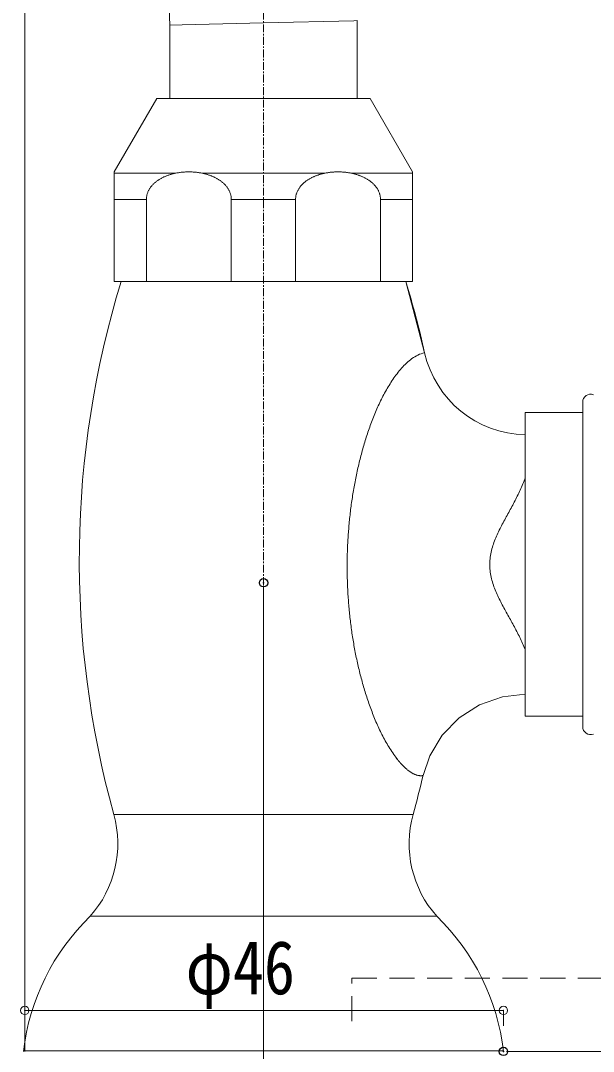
# Model space of a CAD drawing. Units: millimetres, scale not verified. Extents: x -354 to 426, y -525 to 245.
# Drawn here: x -174.1 to -119.4, y -101.2 to -2.8 of the extents above; entities that cross this region are included whole.
import ezdxf
from ezdxf.enums import TextEntityAlignment as Align

# ---------------------------------------------------------------- set-up
doc = ezdxf.new("R2010")
doc.units = ezdxf.units.MM
doc.header["$LTSCALE"] = 2
doc.header["$PDMODE"] = 32
doc.header["$PDSIZE"] = 0.8
for name, pattern in [('DASHED1', [1.8, 1.2, -0.6]), ('USER3', [0.6, 0.375, -0.075, 0.075, -0.075]), ('USER5', [30.01, 24, -3, 0.01, -3])]:
    doc.linetypes.add(name, pattern=pattern)
for name, color, linetype, lineweight in [('0-0_0', 7, 'Continuous', 18), ('0-C_ﾍｼｲ�1', 1, 'USER5', 18), ('1-4_02___PRT_ALL_AXES', 7, 'Continuous', 18)]:
    doc.layers.add(name, color=color, linetype=linetype, lineweight=lineweight)
doc.layers.add('0-7_DEFPOINTS', color=7, linetype='Continuous')
doc.styles.add('ＭＳ ゴシック', font='')
doc.styles.get('ＭＳ ゴシック').set_extended_font_data('MS Gothic')

# ---------------------------------------------------------------- blocks, each defined once
blk = doc.blocks.new('D53')
at = {"layer": '0-0_0', "color": 3}
blk.add_line((965.805, 207.32), (965.805, 137.574), dxfattribs=at)
at = {"layer": '0-7_DEFPOINTS'}
blk.add_point((965.805, 207.62), dxfattribs=at)
blk = doc.blocks.new('D51')
at = {"layer": '0-0_0', "color": 3}
blk.add_line((942.996, 162.869), (942.996, 469.962), dxfattribs=at)
blk = doc.blocks.new('D110')
at = {"layer": '0-0_0', "color": 3}
blk.add_line((989.019, 162.869), (1193.209, 162.869), dxfattribs=at)
at = {"layer": '0-7_DEFPOINTS'}
blk.add_point((988.719, 162.869), dxfattribs=at)

msp = doc.modelspace()

# ---------------------------------------------------------------- linework, layer by layer
at = {"layer": '0-0_0', "color": 1, "linetype": 'USER3'}
msp.add_line((-150.869, 1.643), (-150.869, -166.479), dxfattribs=at)
at = {"layer": '0-0_0'}
for p, q in [((-141.919, -10.226), (-141.919, -2.798)), ((-159.819, -10.226), (-159.819, -3.22)), ((-161.069, -10.226), (-165.119, -17.241)), ((-161.069, -10.226), (-140.669, -10.226)), ((-140.669, -10.226), (-136.619, -17.241)), ((-165.119, -27.726), (-165.119, -17.241)), ((-165.119, -17.38), (-159.304, -17.38)), ((-156.683, -17.38), (-145.054, -17.38)), ((-142.433, -17.38), (-136.619, -17.38)), ((-136.619, -27.726), (-136.619, -17.241)), ((-165.119, -19.88), (-162.05, -19.88)), ((-162.05, -19.88), (-162.05, -27.726)), ((-153.938, -19.88), (-153.938, -27.726)), ((-153.938, -19.88), (-147.8, -19.88)), ((-147.8, -19.88), (-147.8, -27.726)), ((-139.688, -19.88), (-139.688, -27.726)), ((-139.688, -19.88), (-136.619, -19.88)), ((-165.119, -27.726), (-136.619, -27.726)), ((-137.269, -27.726), (-135.47, -34.51)), ((-135.679, -74.895), (-135.622, -74.868)), ((-165.166, -78.599), (-136.572, -78.599)), ((-167.424, -88.333), (-134.313, -88.333)), ((-127.944, -101.179), (-173.793, -101.179))]:
    msp.add_line(p, q, dxfattribs=at)
at = {"layer": '0-0_0', "color": 4, "lineweight": 9}
for p, q in [((-173.667, -97.32), (-127.944, -97.32)), ((-173.667, -97.32), (-173.667, -98.778)), ((-127.944, -97.32), (-127.944, -98.778))]:
    msp.add_line(p, q, dxfattribs=at)
at = {"layer": '0-0_0'}
for points in [[(-159.819, -3.22), (-158.62, -3.192), (-150.869, -3.009), (-142.224, -2.805), (-141.919, -2.798)], [(-160.764, -17.93), (-160.709, -17.899), (-160.655, -17.868), (-160.6, -17.838), (-160.544, -17.809), (-160.488, -17.781), (-160.432, -17.753), (-160.375, -17.727), (-160.318, -17.701), (-160.26, -17.676), (-160.202, -17.652), (-160.144, -17.629), (-160.085, -17.606), (-160.027, -17.584), (-159.968, -17.563), (-159.908, -17.543), (-159.849, -17.523), (-159.789, -17.505), (-159.729, -17.487), (-159.669, -17.469), (-159.609, -17.453), (-159.548, -17.437), (-159.487, -17.421), (-159.427, -17.407), (-159.366, -17.393), (-159.304, -17.38)], [(-156.683, -17.38), (-156.764, -17.363), (-156.845, -17.348), (-156.926, -17.333), (-157.007, -17.32), (-157.089, -17.307), (-157.171, -17.296), (-157.253, -17.285), (-157.335, -17.276), (-157.417, -17.268), (-157.499, -17.261), (-157.581, -17.255), (-157.664, -17.25), (-157.746, -17.246), (-157.829, -17.243), (-157.911, -17.241), (-157.994, -17.241), (-158.076, -17.241), (-158.159, -17.243), (-158.241, -17.246), (-158.324, -17.25), (-158.406, -17.255), (-158.489, -17.261), (-158.571, -17.268), (-158.653, -17.276), (-158.735, -17.285), (-158.817, -17.296), (-158.899, -17.307), (-158.98, -17.32), (-159.062, -17.333), (-159.143, -17.348), (-159.224, -17.363), (-159.304, -17.38)], [(-156.683, -17.38), (-156.622, -17.393), (-156.561, -17.407), (-156.5, -17.421), (-156.44, -17.437), (-156.379, -17.453), (-156.319, -17.469), (-156.259, -17.487), (-156.199, -17.505), (-156.139, -17.523), (-156.079, -17.543), (-156.02, -17.563), (-155.961, -17.584), (-155.902, -17.606), (-155.844, -17.629), (-155.786, -17.652), (-155.728, -17.676), (-155.67, -17.701), (-155.613, -17.727), (-155.556, -17.753), (-155.5, -17.781), (-155.444, -17.809), (-155.388, -17.838), (-155.333, -17.868), (-155.278, -17.899), (-155.224, -17.93), (-155.171, -17.963), (-155.118, -17.997), (-155.065, -18.031), (-155.014, -18.066), (-154.963, -18.103), (-154.912, -18.14), (-154.863, -18.178), (-154.814, -18.217), (-154.766, -18.257), (-154.718, -18.298), (-154.672, -18.34), (-154.627, -18.383), (-154.582, -18.428), (-154.539, -18.473)], [(-146.514, -17.93), (-146.459, -17.899), (-146.405, -17.868), (-146.35, -17.838), (-146.294, -17.809), (-146.238, -17.781), (-146.182, -17.753), (-146.125, -17.727), (-146.068, -17.701), (-146.01, -17.676), (-145.952, -17.652), (-145.894, -17.629), (-145.835, -17.606), (-145.777, -17.584), (-145.718, -17.563), (-145.658, -17.543), (-145.599, -17.523), (-145.539, -17.505), (-145.479, -17.487), (-145.419, -17.469), (-145.359, -17.453), (-145.298, -17.437), (-145.237, -17.421), (-145.177, -17.407), (-145.116, -17.393), (-145.054, -17.38)], [(-142.433, -17.38), (-142.514, -17.363), (-142.595, -17.348), (-142.676, -17.333), (-142.757, -17.32), (-142.839, -17.307), (-142.921, -17.296), (-143.003, -17.285), (-143.085, -17.276), (-143.167, -17.268), (-143.249, -17.261), (-143.331, -17.255), (-143.414, -17.25), (-143.496, -17.246), (-143.579, -17.243), (-143.661, -17.241), (-143.744, -17.241), (-143.826, -17.241), (-143.909, -17.243), (-143.991, -17.246), (-144.074, -17.25), (-144.156, -17.255), (-144.239, -17.261), (-144.321, -17.268), (-144.403, -17.276), (-144.485, -17.285), (-144.567, -17.296), (-144.649, -17.307), (-144.73, -17.32), (-144.812, -17.333), (-144.893, -17.348), (-144.974, -17.363), (-145.054, -17.38)], [(-142.433, -17.38), (-142.372, -17.393), (-142.311, -17.407), (-142.25, -17.421), (-142.19, -17.437), (-142.129, -17.453), (-142.069, -17.469), (-142.009, -17.487), (-141.949, -17.505), (-141.889, -17.523), (-141.829, -17.543), (-141.77, -17.563), (-141.711, -17.584), (-141.652, -17.606), (-141.594, -17.629), (-141.536, -17.652), (-141.478, -17.676), (-141.42, -17.701), (-141.363, -17.727), (-141.306, -17.753), (-141.25, -17.781), (-141.194, -17.809), (-141.138, -17.838), (-141.083, -17.868), (-141.028, -17.899), (-140.974, -17.93), (-140.921, -17.963), (-140.868, -17.997), (-140.815, -18.031), (-140.764, -18.066), (-140.713, -18.103), (-140.662, -18.14), (-140.613, -18.178), (-140.564, -18.217), (-140.516, -18.257), (-140.468, -18.298), (-140.422, -18.34), (-140.377, -18.383), (-140.332, -18.428), (-140.289, -18.473)], [(-162.05, -19.88), (-162.049, -19.817), (-162.046, -19.754), (-162.04, -19.692), (-162.033, -19.63), (-162.023, -19.568), (-162.011, -19.506), (-161.997, -19.445), (-161.981, -19.384), (-161.963, -19.324), (-161.943, -19.264), (-161.922, -19.205), (-161.898, -19.147), (-161.873, -19.09), (-161.845, -19.033), (-161.817, -18.978), (-161.786, -18.923), (-161.754, -18.869), (-161.721, -18.816), (-161.686, -18.764), (-161.649, -18.713), (-161.612, -18.663), (-161.573, -18.614), (-161.533, -18.566), (-161.491, -18.519), (-161.449, -18.473), (-161.405, -18.428), (-161.361, -18.383), (-161.316, -18.34), (-161.269, -18.298), (-161.222, -18.257), (-161.174, -18.217), (-161.125, -18.178), (-161.075, -18.14), (-161.025, -18.103), (-160.974, -18.066), (-160.922, -18.031), (-160.87, -17.997), (-160.817, -17.963), (-160.764, -17.93)], [(-154.539, -18.473), (-154.496, -18.519), (-154.455, -18.566), (-154.415, -18.614), (-154.376, -18.663), (-154.338, -18.713), (-154.302, -18.764), (-154.267, -18.816), (-154.234, -18.869), (-154.202, -18.923), (-154.171, -18.978), (-154.142, -19.033), (-154.115, -19.09), (-154.09, -19.147), (-154.066, -19.205), (-154.044, -19.264), (-154.024, -19.324), (-154.006, -19.384), (-153.991, -19.445), (-153.977, -19.506), (-153.965, -19.568), (-153.955, -19.63), (-153.947, -19.692), (-153.942, -19.754), (-153.939, -19.817), (-153.938, -19.88)], [(-147.8, -19.88), (-147.799, -19.817), (-147.796, -19.754), (-147.79, -19.692), (-147.783, -19.63), (-147.773, -19.568), (-147.761, -19.506), (-147.747, -19.445), (-147.731, -19.384), (-147.713, -19.324), (-147.693, -19.264), (-147.672, -19.205), (-147.648, -19.147), (-147.623, -19.09), (-147.595, -19.033), (-147.567, -18.978), (-147.536, -18.923), (-147.504, -18.869), (-147.471, -18.816), (-147.436, -18.764), (-147.399, -18.713), (-147.362, -18.663), (-147.323, -18.614), (-147.283, -18.566), (-147.241, -18.519), (-147.199, -18.473), (-147.155, -18.428), (-147.111, -18.383), (-147.066, -18.34), (-147.019, -18.298), (-146.972, -18.257), (-146.924, -18.217), (-146.875, -18.178), (-146.825, -18.14), (-146.775, -18.103), (-146.724, -18.066), (-146.672, -18.031), (-146.62, -17.997), (-146.567, -17.963), (-146.514, -17.93)], [(-140.289, -18.473), (-140.246, -18.519), (-140.205, -18.566), (-140.165, -18.614), (-140.126, -18.663), (-140.088, -18.713), (-140.052, -18.764), (-140.017, -18.816), (-139.984, -18.869), (-139.952, -18.923), (-139.921, -18.978), (-139.892, -19.033), (-139.865, -19.09), (-139.84, -19.147), (-139.816, -19.205), (-139.794, -19.264), (-139.774, -19.324), (-139.756, -19.384), (-139.741, -19.445), (-139.727, -19.506), (-139.715, -19.568), (-139.705, -19.63), (-139.697, -19.692), (-139.692, -19.754), (-139.689, -19.817), (-139.688, -19.88)], [(-135.47, -34.51), (-135.633, -34.555), (-135.794, -34.605), (-135.953, -34.664), (-136.108, -34.732), (-136.259, -34.807), (-136.406, -34.89), (-136.549, -34.98), (-136.689, -35.075), (-136.824, -35.176), (-136.956, -35.282), (-137.084, -35.393), (-137.21, -35.507), (-137.332, -35.624), (-137.451, -35.744), (-137.567, -35.866), (-137.681, -35.991), (-137.792, -36.119), (-137.901, -36.248), (-138.007, -36.38), (-138.11, -36.513), (-138.212, -36.649), (-138.311, -36.786), (-138.408, -36.924), (-138.504, -37.063), (-138.597, -37.204), (-138.69, -37.346), (-138.78, -37.488), (-138.87, -37.632), (-138.958, -37.776), (-139.044, -37.921), (-139.129, -38.068), (-139.212, -38.215), (-139.294, -38.362), (-139.375, -38.511), (-139.453, -38.66), (-139.531, -38.811), (-139.607, -38.962), (-139.682, -39.113), (-139.755, -39.265)], [(-139.755, -39.265), (-139.827, -39.418), (-139.898, -39.572), (-139.968, -39.726), (-140.036, -39.88), (-140.103, -40.035), (-140.169, -40.191), (-140.235, -40.347), (-140.298, -40.503), (-140.361, -40.66), (-140.423, -40.817), (-140.484, -40.975), (-140.544, -41.133), (-140.603, -41.291), (-140.661, -41.45), (-140.719, -41.609), (-140.775, -41.768), (-140.83, -41.928), (-140.885, -42.088), (-140.939, -42.248), (-140.991, -42.409), (-141.043, -42.57), (-141.094, -42.731), (-141.145, -42.893), (-141.194, -43.054), (-141.243, -43.216), (-141.291, -43.378), (-141.338, -43.541), (-141.384, -43.703), (-141.429, -43.866), (-141.474, -44.029), (-141.518, -44.192), (-141.562, -44.356), (-141.604, -44.519), (-141.646, -44.683), (-141.687, -44.847), (-141.727, -45.011), (-141.767, -45.176), (-141.805, -45.34), (-141.843, -45.505)], [(-141.843, -45.505), (-141.881, -45.67), (-141.917, -45.835), (-141.953, -46), (-141.988, -46.165), (-142.022, -46.331), (-142.056, -46.496), (-142.089, -46.662), (-142.121, -46.828), (-142.153, -46.994), (-142.183, -47.16), (-142.213, -47.326), (-142.242, -47.493), (-142.271, -47.66), (-142.299, -47.826), (-142.326, -47.993), (-142.353, -48.16), (-142.378, -48.327), (-142.403, -48.494), (-142.428, -48.661), (-142.452, -48.829), (-142.475, -48.996), (-142.497, -49.164), (-142.519, -49.331), (-142.54, -49.499), (-142.56, -49.667), (-142.58, -49.835), (-142.599, -50.003), (-142.618, -50.171), (-142.636, -50.339), (-142.653, -50.507), (-142.669, -50.675), (-142.685, -50.843), (-142.701, -51.012), (-142.715, -51.18), (-142.729, -51.348), (-142.743, -51.517), (-142.755, -51.685), (-142.767, -51.854), (-142.779, -52.023)], [(-125.862, -46.448), (-125.915, -46.598), (-125.971, -46.748), (-126.029, -46.897), (-126.089, -47.045), (-126.15, -47.193), (-126.213, -47.34), (-126.278, -47.486), (-126.344, -47.632), (-126.411, -47.777), (-126.48, -47.922), (-126.55, -48.066), (-126.62, -48.209), (-126.692, -48.352), (-126.765, -48.495), (-126.838, -48.637), (-126.912, -48.778), (-126.987, -48.92), (-127.062, -49.061), (-127.137, -49.202), (-127.213, -49.342), (-127.29, -49.483), (-127.366, -49.623), (-127.443, -49.763), (-127.519, -49.903), (-127.596, -50.043), (-127.673, -50.184), (-127.749, -50.324), (-127.825, -50.464), (-127.901, -50.605), (-127.977, -50.746), (-128.051, -50.887), (-128.125, -51.029), (-128.199, -51.171), (-128.271, -51.314), (-128.342, -51.457), (-128.412, -51.601), (-128.48, -51.745), (-128.547, -51.89), (-128.611, -52.036)], [(-142.779, -52.023), (-142.79, -52.191), (-142.8, -52.36), (-142.809, -52.529), (-142.818, -52.698), (-142.826, -52.866), (-142.834, -53.035), (-142.841, -53.204), (-142.847, -53.373), (-142.853, -53.542), (-142.858, -53.711), (-142.862, -53.88), (-142.866, -54.049), (-142.869, -54.218), (-142.871, -54.387), (-142.873, -54.556), (-142.874, -54.725), (-142.874, -54.894), (-142.874, -55.063), (-142.873, -55.232), (-142.872, -55.401), (-142.87, -55.57), (-142.867, -55.739), (-142.863, -55.908), (-142.859, -56.077), (-142.855, -56.246), (-142.849, -56.415), (-142.843, -56.583), (-142.837, -56.752), (-142.829, -56.921), (-142.821, -57.09), (-142.813, -57.259), (-142.803, -57.428), (-142.794, -57.596), (-142.783, -57.765), (-142.772, -57.934), (-142.76, -58.102), (-142.747, -58.271), (-142.734, -58.439), (-142.72, -58.608)], [(-128.611, -52.036), (-128.674, -52.183), (-128.735, -52.331), (-128.794, -52.48), (-128.85, -52.63), (-128.903, -52.781), (-128.953, -52.933), (-129, -53.086), (-129.044, -53.24), (-129.084, -53.395), (-129.119, -53.55), (-129.151, -53.707), (-129.178, -53.865), (-129.202, -54.024), (-129.22, -54.183), (-129.234, -54.342), (-129.244, -54.502), (-129.249, -54.662), (-129.248, -54.822), (-129.244, -54.982), (-129.234, -55.142), (-129.22, -55.301), (-129.201, -55.46), (-129.178, -55.619), (-129.151, -55.777), (-129.119, -55.933), (-129.083, -56.089), (-129.043, -56.244), (-129, -56.398), (-128.953, -56.551), (-128.903, -56.703), (-128.85, -56.854), (-128.794, -57.004), (-128.736, -57.153), (-128.675, -57.301), (-128.612, -57.448), (-128.548, -57.594), (-128.481, -57.739), (-128.412, -57.884), (-128.343, -58.028)], [(-128.343, -58.028), (-128.271, -58.171), (-128.199, -58.313), (-128.126, -58.455), (-128.051, -58.597), (-127.976, -58.738), (-127.901, -58.879), (-127.824, -59.019), (-127.748, -59.159), (-127.671, -59.299), (-127.593, -59.439), (-127.516, -59.579), (-127.438, -59.718), (-127.361, -59.858), (-127.283, -59.998), (-127.205, -60.138), (-127.128, -60.277), (-127.051, -60.417), (-126.974, -60.558), (-126.898, -60.698), (-126.822, -60.839), (-126.747, -60.98), (-126.673, -61.122), (-126.599, -61.263), (-126.526, -61.406), (-126.454, -61.549), (-126.383, -61.692), (-126.313, -61.836), (-126.244, -61.98), (-126.177, -62.125), (-126.111, -62.271), (-126.047, -62.417), (-125.985, -62.564), (-125.924, -62.712), (-125.865, -62.861)], [(-142.72, -58.608), (-142.706, -58.776), (-142.691, -58.944), (-142.675, -59.113), (-142.659, -59.281), (-142.642, -59.449), (-142.624, -59.617), (-142.606, -59.785), (-142.587, -59.953), (-142.567, -60.121), (-142.547, -60.289), (-142.526, -60.457), (-142.505, -60.624), (-142.482, -60.792), (-142.459, -60.959), (-142.436, -61.127), (-142.412, -61.294), (-142.387, -61.461), (-142.361, -61.628), (-142.335, -61.795), (-142.307, -61.962), (-142.28, -62.129), (-142.251, -62.295), (-142.222, -62.462), (-142.192, -62.628), (-142.162, -62.794), (-142.13, -62.96), (-142.098, -63.126), (-142.065, -63.292), (-142.032, -63.458), (-141.998, -63.623), (-141.963, -63.789), (-141.927, -63.954), (-141.89, -64.119), (-141.853, -64.284), (-141.815, -64.448), (-141.777, -64.613), (-141.737, -64.777), (-141.697, -64.942), (-141.656, -65.106)], [(-141.656, -65.106), (-141.615, -65.269), (-141.572, -65.433), (-141.529, -65.596), (-141.485, -65.76), (-141.441, -65.923), (-141.395, -66.085), (-141.349, -66.248), (-141.302, -66.41), (-141.254, -66.573), (-141.206, -66.734), (-141.157, -66.896), (-141.107, -67.058), (-141.056, -67.219), (-141.004, -67.38), (-140.951, -67.54), (-140.898, -67.701), (-140.844, -67.861), (-140.788, -68.02), (-140.732, -68.18), (-140.675, -68.339), (-140.618, -68.498), (-140.559, -68.657), (-140.499, -68.815), (-140.438, -68.973), (-140.377, -69.13), (-140.314, -69.287), (-140.25, -69.444), (-140.186, -69.6), (-140.12, -69.756), (-140.053, -69.911), (-139.985, -70.066), (-139.915, -70.22), (-139.845, -70.374), (-139.773, -70.527), (-139.699, -70.679), (-139.625, -70.831), (-139.549, -70.982), (-139.471, -71.132), (-139.393, -71.282)], [(-135.623, -74.87), (-134.99, -73.002), (-133.8, -71.022), (-132.183, -69.364), (-130.228, -68.122), (-128.045, -67.364), (-125.878, -67.126)], [(-125.873, -67.125), (-125.873, -67.125), (-125.873, -67.125), (-125.873, -67.125), (-125.873, -67.125), (-125.874, -67.125), (-125.874, -67.125), (-125.874, -67.125), (-125.874, -67.125), (-125.874, -67.125), (-125.874, -67.125), (-125.874, -67.126), (-125.875, -67.126), (-125.875, -67.126), (-125.875, -67.126), (-125.875, -67.126), (-125.875, -67.126), (-125.875, -67.126), (-125.876, -67.126), (-125.876, -67.126), (-125.876, -67.126), (-125.876, -67.126), (-125.876, -67.126), (-125.876, -67.126), (-125.876, -67.126), (-125.877, -67.126), (-125.877, -67.126), (-125.877, -67.126), (-125.877, -67.126), (-125.877, -67.126), (-125.877, -67.126), (-125.878, -67.126), (-125.878, -67.126)], [(-139.393, -71.282), (-139.312, -71.43), (-139.231, -71.578), (-139.147, -71.725), (-139.063, -71.872), (-138.977, -72.017), (-138.889, -72.162), (-138.8, -72.305), (-138.709, -72.448), (-138.617, -72.59), (-138.523, -72.73), (-138.427, -72.87), (-138.329, -73.007), (-138.229, -73.144), (-138.127, -73.278)], [(-138.09, -73.325), (-138.077, -73.342), (-138.064, -73.358), (-138.051, -73.375), (-138.037, -73.391), (-138.024, -73.408), (-138.011, -73.424), (-137.998, -73.44), (-137.984, -73.457), (-137.971, -73.473), (-137.957, -73.489), (-137.944, -73.505), (-137.93, -73.522), (-137.917, -73.538), (-137.903, -73.554), (-137.889, -73.57), (-137.876, -73.586), (-137.862, -73.602), (-137.848, -73.618), (-137.834, -73.634), (-137.82, -73.65), (-137.806, -73.666), (-137.792, -73.682), (-137.778, -73.697), (-137.764, -73.713), (-137.75, -73.729), (-137.736, -73.744), (-137.722, -73.76), (-137.707, -73.776), (-137.693, -73.791), (-137.679, -73.807), (-137.664, -73.822), (-137.65, -73.838)], [(-137.627, -73.862), (-137.587, -73.903), (-137.548, -73.944), (-137.507, -73.985), (-137.467, -74.025), (-137.426, -74.065), (-137.385, -74.105), (-137.343, -74.144), (-137.301, -74.182), (-137.259, -74.22), (-137.216, -74.258), (-137.172, -74.295), (-137.128, -74.332), (-137.084, -74.367), (-137.038, -74.403), (-136.993, -74.437), (-136.947, -74.471), (-136.9, -74.504), (-136.853, -74.536), (-136.805, -74.568), (-136.756, -74.599), (-136.707, -74.628), (-136.657, -74.657), (-136.607, -74.685), (-136.556, -74.711), (-136.504, -74.737), (-136.452, -74.761), (-136.4, -74.783), (-136.346, -74.804), (-136.293, -74.824), (-136.238, -74.841), (-136.184, -74.857), (-136.128, -74.871), (-136.115, -74.875), (-136.101, -74.878), (-136.087, -74.881), (-136.073, -74.883), (-136.059, -74.886), (-136.045, -74.888), (-136.031, -74.891)], [(-136.031, -74.891), (-136.017, -74.893), (-136.003, -74.895), (-135.989, -74.897), (-135.975, -74.899), (-135.961, -74.901), (-135.947, -74.902), (-135.933, -74.903), (-135.919, -74.905), (-135.905, -74.906), (-135.891, -74.907), (-135.876, -74.907), (-135.862, -74.908), (-135.848, -74.908), (-135.834, -74.909), (-135.82, -74.909), (-135.805, -74.909), (-135.791, -74.908), (-135.777, -74.908), (-135.763, -74.907), (-135.749, -74.905), (-135.735, -74.904), (-135.721, -74.902), (-135.707, -74.9), (-135.693, -74.898), (-135.679, -74.895)]]:
    msp.add_lwpolyline(points, dxfattribs=at)
at = {"layer": '0-0_0', "color": 4, "linetype": 'DASHED1', "lineweight": 9}
msp.add_lwpolyline([(-142.431, -98.358), (-142.431, -94.251), (-107.059, -94.251)], dxfattribs=at)
at = {"layer": '0-0_0'}
for centre, radius, start, end in [((28.931, 5.474), 188.95, 92.81566, 182.63721), ((-77.715, -54.356), 90.749, 162.93573, 195.49421), ((-224.023, -54.356), 90.749, 12.63197, 17.06427), ((-125.709, -32.322), 10.004, 192.63225, 269.08248), ((-131.4, -68.054), 8.517, 217.82835, 218.23031), ((-132.51, -69.007), 7.054, 223.22076, 223.49441), ((-224.023, -54.356), 90.749, 344.50579, 346.9363), ((-175.238, -81.391), 10.452, 318.38171, 15.49421), ((-126.499, -81.391), 10.452, 164.50579, 221.61829), ((-152.586, -103.682), 21.349, 134.03146, 173.4062), ((-149.152, -103.682), 21.349, 6.5938, 45.96854)]:
    msp.add_arc(centre, radius, start, end, dxfattribs=at)
at = {"layer": '0-0_0', "color": 6}
for p in [(-173.667, -97.32), (-127.944, -97.32)]:
    msp.add_point(p, dxfattribs=at)
at = {"layer": '0-C_ﾍｼｲ�1'}
msp.add_line((-150.869, -139.789), (-150.869, -97.248), dxfattribs=at)
at = {"layer": '1-4_02___PRT_ALL_AXES'}
for p, q in [((-120.369, -39.226), (-120.369, -70.226)), ((-125.869, -69.226), (-125.869, -40.226)), ((-120.369, -40.226), (-125.869, -40.226)), ((-120.369, -69.226), (-125.869, -69.226))]:
    msp.add_line(p, q, dxfattribs=at)
for centre, start, end in [((-119.619, -39.226), 69.16874, 180), ((-119.619, -70.226), 180, 290.83126)]:
    msp.add_arc(centre, 0.75, start, end, dxfattribs=at)

# ---------------------------------------------------------------- block references
at = {"layer": '0-0_0'}
for name in ['D51', 'D53', 'D110']:
    msp.add_blockref(name, (-1116.663, -264.099), dxfattribs=at)

# ---------------------------------------------------------------- texts
at = {"layer": '0-0_0', "style": 'ＭＳ ゴシック', "width": 0.85}
msp.add_text('φ46', height=5.132, dxfattribs=at).set_placement((-158.306, -97.32), align=Align.BOTTOM_LEFT)

doc.saveas('drawing.dxf')
